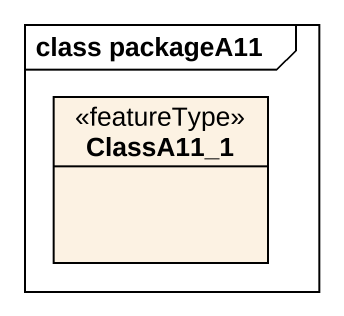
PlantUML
@startuml
mainframe class packageA11
hide circle
hide empty members
class ClassA11_1 <<featureType>>
@enduml
